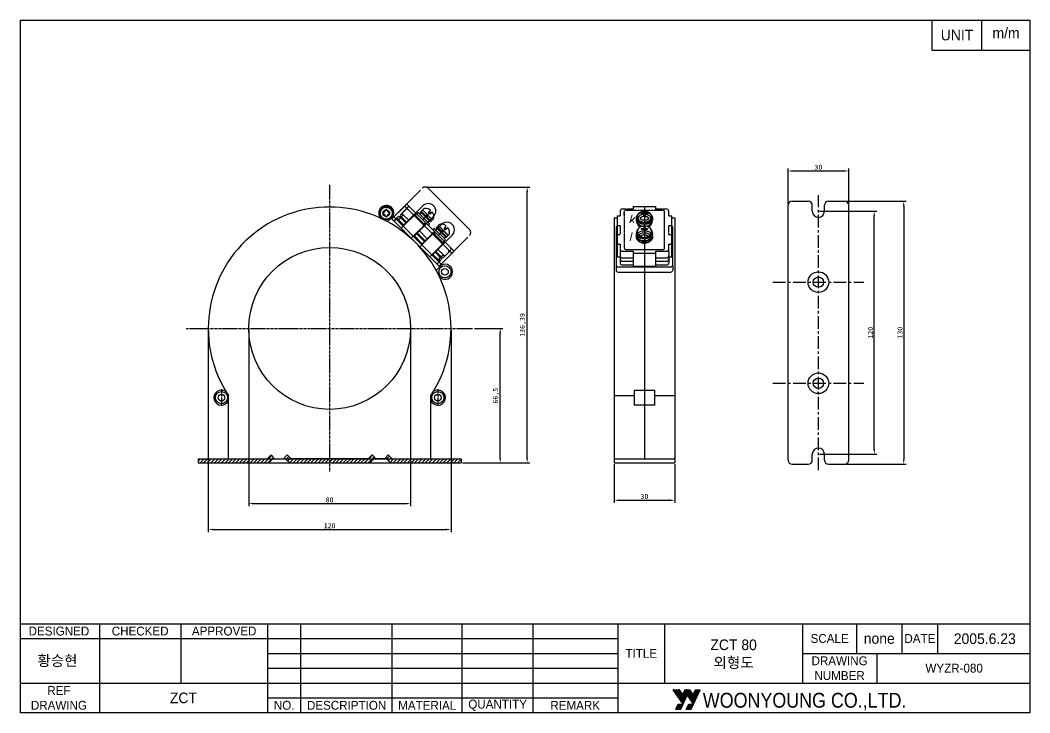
# Model space of a CAD drawing. Header units: millimetres. Extents: x 575 to 1074, y 301 to 644.
import ezdxf

# ---------------------------------------------------------------- set-up
doc = ezdxf.new("R2010")
doc.units = ezdxf.units.MM
for name, pattern in [('CENTER', [2, 1.25, -0.25, 0.25, -0.25]), ('CENTER2', [1.125, 0.75, -0.125, 0.125, -0.125]), ('HIDDEN2', [4.7625, 3.175, -1.5875])]:
    doc.linetypes.add(name, pattern=pattern)
for name, color, linetype in [('case', 7, 'Continuous'), ('CL', 1, 'CENTER'), ('LAYER1', 4, 'Continuous'), ('가는실선', 7, 'Continuous'), ('단자cover', 5, 'Continuous'), ('단자판', 1, 'Continuous')]:
    doc.layers.add(name, color=color, linetype=linetype)
doc.styles.add('H', font='Dotum.ttf')
doc.styles.add('M', font='Gulim.ttf', dxfattribs={"height": 3})
doc.styles.add('ROMANT', font='GNGT.TTF', dxfattribs={"width": 0.9, "height": 3})
doc.dimstyles.new('ISO-25', dxfattribs={"dimtxt": 2.5, "dimasz": 2.5, "dimexe": 1.25, "dimexo": 0.625, "dimtad": 1, "dimtxsty": 'Standard', "dimcen": 2.5, "dimadec": 0, "dimazin": 0, "dimtfac": 1, "dimtmove": 0, "dimatfit": 3, "dimfxl": 0, "dimarcsym": 0})

# ---------------------------------------------------------------- blocks, each defined once
blk = doc.blocks.new('*X10')
at = {"color": 0}
for p, q in [((151.4, 128.86), (153.26, 130.72)), ((151.47, 129.2), (152.99, 130.72)), ((151.51, 128.7), (153.52, 130.72)), ((151.61, 128.54), (153.79, 130.72)), ((151.7, 129.69), (152.72, 130.72)), ((151.72, 128.39), (154.05, 130.72)), ((151.93, 130.18), (152.46, 130.72)), ((152.15, 130.68), (152.19, 130.72)), ((155.61, 129.09), (157.23, 130.72)), ((155.61, 128.82), (157.5, 130.72)), ((155.72, 128.67), (157.76, 130.72)), ((155.82, 128.51), (158.03, 130.72)), ((155.84, 129.59), (156.97, 130.72)), ((155.93, 128.36), (158.29, 130.72)), ((156.07, 130.08), (156.7, 130.72)), ((156.3, 130.57), (156.44, 130.72)), ((151.83, 128.23), (154.02, 130.42)), ((151.94, 128.08), (153.79, 129.92)), ((152.05, 127.92), (153.56, 129.43)), ((152.16, 127.76), (153.33, 128.93)), ((152.27, 127.61), (153.1, 128.44)), ((152.38, 127.45), (152.87, 127.95)), ((152.49, 127.3), (152.64, 127.45)), ((156.04, 128.2), (158.16, 130.31)), ((156.15, 128.04), (157.93, 129.82)), ((156.26, 127.89), (157.7, 129.33)), ((156.37, 127.73), (157.47, 128.83)), ((156.48, 127.58), (157.24, 128.34)), ((156.59, 127.42), (157.01, 127.85)), ((156.7, 127.26), (156.79, 127.35)), ((148.52, 122.8), (150.65, 124.93)), ((148.73, 123.27), (150.38, 124.93)), ((148.79, 122.8), (150.91, 124.93)), ((148.96, 123.76), (150.12, 124.93)), ((149.05, 122.8), (151.18, 124.93)), ((149.18, 124.26), (149.85, 124.93)), ((149.32, 122.8), (151.44, 124.93)), ((149.41, 124.75), (149.59, 124.93)), ((149.58, 122.8), (151.28, 124.49)), ((149.85, 122.8), (151.05, 124)), ((150.11, 122.8), (150.83, 123.51)), ((150.38, 122.8), (150.6, 123.02)), ((152.76, 122.8), (154.89, 124.93)), ((152.87, 123.17), (154.63, 124.93)), ((153.03, 122.8), (155.16, 124.93)), ((153.1, 123.66), (154.36, 124.93)), ((153.29, 122.8), (155.42, 124.93)), ((153.33, 124.16), (154.1, 124.93)), ((153.55, 124.65), (153.83, 124.93)), ((153.56, 122.8), (155.64, 124.88)), ((153.82, 122.8), (155.42, 124.39)), ((154.09, 122.8), (155.19, 123.9)), ((154.36, 122.8), (154.97, 123.41)), ((154.62, 122.8), (154.74, 122.92))]:
    blk.add_line(p, q, dxfattribs=at)
blk = doc.blocks.new('*X11')
at = {"color": 0}
for p, q in [((150.35, 73.46), (150.77, 73.87)), ((150.46, 73.3), (150.88, 73.71)), ((150.52, 73.89), (150.66, 74.03)), ((150.57, 73.14), (150.99, 73.56)), ((154.56, 73.42), (154.98, 73.84)), ((154.65, 73.77), (154.87, 73.99)), ((154.67, 73.27), (155.09, 73.68)), ((154.78, 73.11), (155.2, 73.52)), ((149.51, 71.81), (149.91, 72.21)), ((149.62, 71.66), (150.02, 72.06)), ((149.68, 72.25), (149.8, 72.37)), ((149.73, 71.5), (150.13, 71.9)), ((149.84, 71.35), (150.24, 71.75)), ((149.94, 72.77), (150.31, 73.14)), ((149.94, 71.19), (150.34, 71.59)), ((150, 72.58), (150.42, 72.99)), ((150.05, 71.03), (150.45, 71.43)), ((150.11, 72.42), (150.52, 72.83)), ((150.16, 70.88), (150.56, 71.28)), ((150.22, 72.26), (150.63, 72.68)), ((150.27, 70.72), (150.67, 71.12)), ((150.33, 72.11), (150.74, 72.52)), ((150.38, 70.57), (150.78, 70.97)), ((150.44, 71.95), (150.85, 72.36)), ((150.49, 70.41), (150.89, 70.81)), ((150.55, 71.79), (150.96, 72.21)), ((150.6, 70.26), (151, 70.66)), ((150.66, 71.64), (151.07, 72.05)), ((150.68, 72.99), (151.09, 73.4)), ((150.71, 70.1), (150.78, 70.17)), ((150.77, 71.48), (151.18, 71.89)), ((150.79, 72.83), (151.2, 73.24)), ((150.88, 71.33), (151.29, 71.74)), ((150.9, 72.68), (151.31, 73.09)), ((150.99, 71.17), (151.4, 71.58)), ((151.01, 72.52), (151.42, 72.93)), ((151.09, 71.01), (151.24, 71.16)), ((151.12, 72.36), (151.53, 72.78)), ((151.23, 72.21), (151.64, 72.62)), ((151.34, 72.05), (151.75, 72.46)), ((151.45, 71.9), (151.7, 72.15)), ((153.72, 71.78), (154.12, 72.18)), ((153.81, 72.14), (154.01, 72.34)), ((153.83, 71.63), (154.23, 72.03)), ((153.94, 71.47), (154.34, 71.87)), ((154.05, 71.31), (154.45, 71.71)), ((154.1, 72.7), (154.52, 73.11)), ((154.16, 71.16), (154.56, 71.56)), ((154.21, 72.54), (154.63, 72.96)), ((154.26, 71), (154.66, 71.4)), ((154.32, 72.39), (154.74, 72.8)), ((154.37, 70.85), (154.77, 71.25)), ((154.43, 72.23), (154.84, 72.64)), ((154.48, 70.69), (154.88, 71.09)), ((154.54, 72.07), (154.95, 72.49)), ((154.59, 70.53), (154.99, 70.94)), ((154.65, 71.92), (155.06, 72.33)), ((154.7, 70.38), (155.1, 70.78)), ((154.76, 71.76), (155.17, 72.17)), ((154.81, 70.22), (155.15, 70.57)), ((154.87, 71.61), (155.28, 72.02)), ((154.89, 72.95), (155.3, 73.37)), ((154.98, 71.45), (155.39, 71.86)), ((155, 72.8), (155.41, 73.21)), ((155.09, 71.29), (155.5, 71.71)), ((155.11, 72.64), (155.52, 73.06)), ((155.2, 71.14), (155.61, 71.55)), ((155.22, 72.48), (155.63, 72.9)), ((155.31, 70.98), (155.38, 71.06)), ((155.32, 72.33), (155.74, 72.74)), ((155.43, 72.17), (155.85, 72.59)), ((155.54, 72.01), (155.96, 72.43)), ((155.65, 71.86), (155.84, 72.05))]:
    blk.add_line(p, q, dxfattribs=at)
blk = doc.blocks.new('*X12')
at = {"color": 0}
for p, q in [((151.4, 128.86), (153.26, 130.72)), ((151.47, 129.2), (152.99, 130.72)), ((151.51, 128.7), (153.52, 130.72)), ((151.61, 128.54), (153.79, 130.72)), ((151.7, 129.69), (152.72, 130.72)), ((151.72, 128.39), (154.05, 130.72)), ((151.93, 130.18), (152.46, 130.72)), ((152.15, 130.68), (152.19, 130.72)), ((155.61, 129.09), (157.23, 130.72)), ((155.61, 128.82), (157.5, 130.72)), ((155.72, 128.67), (157.76, 130.72)), ((155.82, 128.51), (158.03, 130.72)), ((155.84, 129.59), (156.97, 130.72)), ((155.93, 128.36), (158.29, 130.72)), ((156.07, 130.08), (156.7, 130.72)), ((156.3, 130.57), (156.44, 130.72)), ((151.83, 128.23), (154.02, 130.42)), ((151.94, 128.08), (153.79, 129.92)), ((152.05, 127.92), (153.56, 129.43)), ((152.16, 127.76), (153.33, 128.93)), ((152.27, 127.61), (153.1, 128.44)), ((152.38, 127.45), (152.87, 127.95)), ((152.49, 127.3), (152.64, 127.45)), ((156.04, 128.2), (158.16, 130.31)), ((156.15, 128.04), (157.93, 129.82)), ((156.26, 127.89), (157.7, 129.33)), ((156.37, 127.73), (157.47, 128.83)), ((156.48, 127.58), (157.24, 128.34)), ((156.59, 127.42), (157.01, 127.85)), ((156.7, 127.26), (156.79, 127.35)), ((148.52, 122.8), (150.65, 124.93)), ((148.73, 123.27), (150.38, 124.93)), ((148.79, 122.8), (150.91, 124.93)), ((148.96, 123.76), (150.12, 124.93)), ((149.05, 122.8), (151.18, 124.93)), ((149.18, 124.26), (149.85, 124.93)), ((149.32, 122.8), (151.44, 124.93)), ((149.41, 124.75), (149.59, 124.93)), ((149.58, 122.8), (151.28, 124.49)), ((149.85, 122.8), (151.05, 124)), ((150.11, 122.8), (150.83, 123.51)), ((150.38, 122.8), (150.6, 123.02)), ((152.76, 122.8), (154.89, 124.93)), ((152.87, 123.17), (154.63, 124.93)), ((153.03, 122.8), (155.16, 124.93)), ((153.1, 123.66), (154.36, 124.93)), ((153.29, 122.8), (155.42, 124.93)), ((153.33, 124.16), (154.1, 124.93)), ((153.55, 124.65), (153.83, 124.93)), ((153.56, 122.8), (155.64, 124.88)), ((153.82, 122.8), (155.42, 124.39)), ((154.09, 122.8), (155.19, 123.9)), ((154.36, 122.8), (154.97, 123.41)), ((154.62, 122.8), (154.74, 122.92))]:
    blk.add_line(p, q, dxfattribs=at)
blk = doc.blocks.new('*D96')
at = {"color": 0, "lineweight": -2}
for p, q in [((954.21, 552.86), (954.21, 570.42)), ((981.71, 569.17), (956.71, 569.17)), ((984.21, 552.86), (984.21, 570.42))]:
    blk.add_line(p, q, dxfattribs=at)
at = {"color": 0}
for points in [[(956.71, 569.58), (956.71, 568.75), (954.21, 569.17)], [(981.71, 569.58), (981.71, 568.75), (984.21, 569.17)]]:
    blk.add_solid(points, dxfattribs=at)
at = {"layer": 'DEFPOINTS', "color": 0}
for p in [(954.21, 569.17), (954.21, 552.24), (984.21, 552.24)]:
    blk.add_point(p, dxfattribs=at)
at = {"color": 0, "insert": (969.21, 571.04), "char_height": 2.5, "attachment_point": 5}
blk.add_mtext('30', dxfattribs=at)
blk = doc.blocks.new('*D97')
at = {"color": 0, "lineweight": -2}
for p, q in [((969.83, 549.24), (998.06, 549.24)), ((996.81, 431.74), (996.81, 546.74)), ((969.83, 429.24), (998.06, 429.24))]:
    blk.add_line(p, q, dxfattribs=at)
at = {"color": 0}
for points in [[(996.4, 546.74), (997.23, 546.74), (996.81, 549.24)], [(996.4, 431.74), (997.23, 431.74), (996.81, 429.24)]]:
    blk.add_solid(points, dxfattribs=at)
at = {"layer": 'DEFPOINTS', "color": 0}
for p in [(969.21, 549.24), (996.81, 549.24), (969.21, 429.24)]:
    blk.add_point(p, dxfattribs=at)
at = {"color": 0, "insert": (994.94, 489.24), "char_height": 2.5, "attachment_point": 5, "rotation": 90}
blk.add_mtext('120', dxfattribs=at)
blk = doc.blocks.new('*D103')
at = {"color": 0, "lineweight": -2}
for p, q in [((982.83, 554.24), (1012.66, 554.24)), ((1011.41, 551.74), (1011.41, 426.74)), ((982.83, 424.24), (1012.66, 424.24))]:
    blk.add_line(p, q, dxfattribs=at)
at = {"color": 0}
for points in [[(1010.99, 551.74), (1011.82, 551.74), (1011.41, 554.24)], [(1010.99, 426.74), (1011.82, 426.74), (1011.41, 424.24)]]:
    blk.add_solid(points, dxfattribs=at)
at = {"layer": 'DEFPOINTS', "color": 0}
for p in [(982.21, 554.24), (982.21, 424.24), (1011.41, 424.24)]:
    blk.add_point(p, dxfattribs=at)
at = {"color": 0, "insert": (1009.53, 489.24), "char_height": 2.5, "attachment_point": 5, "rotation": 90}
blk.add_mtext('130', dxfattribs=at)
blk = doc.blocks.new('*D109')
at = {"color": 0, "lineweight": -2}
for p, q in [((687.6, 490.74), (687.6, 403.52)), ((767.6, 490.74), (767.6, 403.52)), ((690.1, 404.77), (765.1, 404.77))]:
    blk.add_line(p, q, dxfattribs=at)
at = {"color": 0}
for points in [[(690.1, 405.18), (690.1, 404.35), (687.6, 404.77)], [(765.1, 405.18), (765.1, 404.35), (767.6, 404.77)]]:
    blk.add_solid(points, dxfattribs=at)
at = {"layer": 'DEFPOINTS', "color": 0}
for p in [(687.6, 491.36), (767.6, 491.36), (767.6, 404.77)]:
    blk.add_point(p, dxfattribs=at)
at = {"color": 0, "insert": (727.6, 406.64), "char_height": 2.5, "attachment_point": 5}
blk.add_mtext('80', dxfattribs=at)
blk = doc.blocks.new('*D110')
at = {"color": 0, "lineweight": -2}
for p, q in [((667.6, 490.74), (667.6, 390.72)), ((787.6, 490.74), (787.6, 390.72)), ((670.1, 391.97), (785.1, 391.97))]:
    blk.add_line(p, q, dxfattribs=at)
at = {"color": 0}
for points in [[(670.1, 392.39), (670.1, 391.56), (667.6, 391.97)], [(785.1, 392.39), (785.1, 391.56), (787.6, 391.97)]]:
    blk.add_solid(points, dxfattribs=at)
at = {"layer": 'DEFPOINTS', "color": 0}
for p in [(667.6, 491.36), (787.6, 491.36), (787.6, 391.97)]:
    blk.add_point(p, dxfattribs=at)
at = {"color": 0, "insert": (727.6, 393.85), "char_height": 2.5, "attachment_point": 5}
blk.add_mtext('120', dxfattribs=at)
blk = doc.blocks.new('*D111')
at = {"color": 0, "lineweight": -2}
for p, q in [((799.19, 491.36), (813.18, 491.36)), ((811.93, 427.36), (811.93, 488.86)), ((793.23, 424.86), (813.18, 424.86))]:
    blk.add_line(p, q, dxfattribs=at)
at = {"color": 0}
for points in [[(811.51, 488.86), (812.34, 488.86), (811.93, 491.36)], [(811.51, 427.36), (812.34, 427.36), (811.93, 424.86)]]:
    blk.add_solid(points, dxfattribs=at)
at = {"layer": 'DEFPOINTS', "color": 0}
for p in [(798.56, 491.36), (811.93, 491.36), (792.6, 424.86)]:
    blk.add_point(p, dxfattribs=at)
at = {"color": 0, "insert": (809.84, 458.11), "char_height": 2.5, "attachment_point": 5, "rotation": 90}
blk.add_mtext('66,5', dxfattribs=at)
blk = doc.blocks.new('*D112')
at = {"color": 0, "lineweight": -2}
for p, q in [((775.56, 561.26), (826.48, 561.26)), ((825.23, 427.36), (825.23, 558.76)), ((793.23, 424.86), (826.48, 424.86))]:
    blk.add_line(p, q, dxfattribs=at)
at = {"color": 0}
for points in [[(824.82, 558.76), (825.65, 558.76), (825.23, 561.26)], [(824.82, 427.36), (825.65, 427.36), (825.23, 424.86)]]:
    blk.add_solid(points, dxfattribs=at)
at = {"layer": 'DEFPOINTS', "color": 0}
for p in [(774.94, 561.26), (825.23, 561.26), (792.6, 424.86)]:
    blk.add_point(p, dxfattribs=at)
at = {"color": 0, "insert": (823.15, 493.06), "char_height": 2.5, "attachment_point": 5, "rotation": 90}
blk.add_mtext('136,39', dxfattribs=at)
blk = doc.blocks.new('*D113')
at = {"color": 0, "lineweight": -2}
for p, q in [((868.2, 424.24), (868.2, 405.19)), ((898.2, 424.24), (898.2, 405.19)), ((870.7, 406.44), (895.7, 406.44))]:
    blk.add_line(p, q, dxfattribs=at)
at = {"color": 0}
for points in [[(870.7, 406.85), (870.7, 406.02), (868.2, 406.44)], [(895.7, 406.85), (895.7, 406.02), (898.2, 406.44)]]:
    blk.add_solid(points, dxfattribs=at)
at = {"layer": 'DEFPOINTS', "color": 0}
for p in [(868.2, 424.86), (898.2, 424.86), (898.2, 406.44)]:
    blk.add_point(p, dxfattribs=at)
at = {"color": 0, "insert": (883.2, 408.31), "char_height": 2.5, "attachment_point": 5}
blk.add_mtext('30', dxfattribs=at)

msp = doc.modelspace()

# ---------------------------------------------------------------- hatches: boundary and pattern name
h = msp.add_hatch()
h.set_pattern_fill('ANSI31', color=6, scale=10, style=0)
h.set_pattern_definition([(45, (339.6582, 307.8194), (-0.8838835, 0.8838835), [])])
h.paths.add_polyline_path([(662.6, 426.865), (662.6, 424.865), (697.499, 424.865), (700.05, 427.415), (698.635, 428.83), (696.671, 426.865)])
h.paths.add_polyline_path([(750.05, 427.415), (748.635, 428.83), (746.671, 426.865), (708.529, 426.865), (706.565, 428.83), (705.15, 427.415), (707.701, 424.865), (747.499, 424.865)])
h.paths.add_polyline_path([(792.6, 424.865), (792.6, 426.865), (758.529, 426.865), (756.565, 428.83), (755.15, 427.415), (757.701, 424.865)])

# ---------------------------------------------------------------- linework, layer by layer
for p, q in [((1025.454, 628.971), (1025.454, 643.713)), ((956.209, 554.24), (964.209, 554.24)), ((974.209, 554.24), (982.209, 554.24)), ((765.077, 551.469), (787.704, 528.842)), ((877.702, 551.615), (877.702, 550.348)), ((877.702, 551.615), (888.702, 551.615)), ((883.202, 551.615), (883.202, 426.865)), ((888.702, 551.615), (888.702, 550.348)), ((954.209, 426.24), (954.209, 552.24)), ((966.209, 549.24), (966.209, 552.24)), ((972.209, 549.24), (972.209, 552.24)), ((984.209, 426.24), (984.209, 552.24)), ((868.202, 546.093), (868.202, 424.865)), ((868.202, 546.093), (869.702, 546.093)), ((869.702, 547.019), (871.202, 547.019)), ((895.202, 547.019), (896.702, 547.019)), ((896.702, 546.093), (898.202, 546.093)), ((898.202, 546.093), (898.202, 424.865)), ((869.702, 542.277), (871.202, 542.277)), ((870.202, 542.277), (871.202, 542.277)), ((895.202, 542.277), (896.202, 542.277)), ((895.202, 542.277), (896.702, 542.277)), ((869.702, 537.827), (871.202, 537.827)), ((895.202, 537.827), (896.702, 537.827)), ((869.702, 533.084), (871.202, 533.084)), ((871.202, 530.549), (871.202, 526.72)), ((872.202, 529.549), (877.702, 529.549)), ((877.702, 529.549), (877.702, 522.15)), ((888.702, 529.549), (894.202, 529.549)), ((888.702, 529.549), (888.702, 522.15)), ((895.202, 533.084), (896.702, 533.084)), ((895.202, 529.078), (895.202, 528.319)), ((869.702, 526.72), (871.202, 526.72)), ((871.202, 526.72), (871.202, 525.962)), ((871.202, 525.962), (871.202, 524.728)), ((871.202, 524.728), (871.202, 523.712)), ((872.202, 526.22), (877.702, 526.22)), ((872.202, 524.599), (877.702, 524.599)), ((877.702, 528.488), (888.702, 528.488)), ((888.702, 526.22), (894.202, 526.22)), ((888.702, 524.599), (894.202, 524.599)), ((895.202, 528.319), (895.202, 525.962)), ((895.202, 526.72), (896.702, 526.72)), ((895.202, 525.962), (895.202, 524.728)), ((895.202, 524.728), (895.202, 523.712)), ((869.202, 522.033), (869.202, 520.229)), ((870.202, 521.77), (896.202, 521.77)), ((877.702, 522.15), (888.702, 522.15)), ((897.202, 522.033), (897.202, 520.229)), ((878.202, 460.91), (888.202, 460.91)), ((878.202, 460.91), (878.202, 453.41)), ((888.202, 460.91), (888.202, 453.41)), ((677.6, 426.865), (677.6, 458.199)), ((777.6, 426.865), (777.6, 458.199)), ((868.202, 458.199), (878.202, 458.199)), ((888.202, 458.199), (898.202, 458.199)), ((888.202, 453.41), (878.202, 453.41)), ((966.209, 426.24), (966.209, 429.24)), ((972.209, 426.24), (972.209, 429.24)), ((662.6, 426.865), (696.671, 426.865)), ((662.6, 426.865), (662.6, 424.865)), ((662.6, 424.865), (792.6, 424.865)), ((677.6, 426.865), (777.6, 426.865)), ((698.635, 428.83), (696.671, 426.865)), ((700.05, 427.415), (697.499, 424.865)), ((700.05, 427.415), (698.635, 428.83)), ((699.499, 426.865), (705.701, 426.865)), ((705.15, 427.415), (706.565, 428.83)), ((705.15, 427.415), (707.701, 424.865)), ((706.565, 428.83), (708.529, 426.865)), ((746.671, 426.865), (708.529, 426.865)), ((748.635, 428.83), (746.671, 426.865)), ((750.05, 427.415), (747.499, 424.865)), ((750.05, 427.415), (748.635, 428.83)), ((755.701, 426.865), (749.499, 426.865)), ((755.15, 427.415), (756.565, 428.83)), ((755.15, 427.415), (757.701, 424.865)), ((756.565, 428.83), (758.529, 426.865)), ((758.529, 426.865), (792.6, 426.865)), ((792.6, 426.865), (792.6, 424.865)), ((868.202, 424.865), (898.202, 424.865)), ((868.702, 426.865), (897.702, 426.865)), ((956.209, 424.24), (964.209, 424.24)), ((974.209, 424.24), (982.209, 424.24)), ((574.627, 345.426), (1073.716, 345.426)), ((574.627, 345.426), (1069.54, 345.426)), ((613.793, 345.426), (613.793, 301.373)), ((654.055, 345.426), (654.055, 316.057)), ((696.844, 345.426), (696.844, 316.057)), ((696.844, 345.426), (696.844, 338.084)), ((713.413, 301.373), (713.413, 345.426)), ((758.547, 301.373), (758.547, 345.426)), ((793.129, 301.373), (793.129, 345.426)), ((828.136, 301.373), (828.136, 345.426)), ((869.999, 345.426), (869.999, 301.373)), ((869.999, 345.426), (869.999, 330.742)), ((893.279, 316.057), (893.279, 345.426)), ((893.279, 316.057), (893.279, 345.426)), ((961.328, 345.426), (961.328, 316.057)), ((961.328, 345.426), (961.328, 316.057)), ((988.189, 330.742), (988.189, 345.426)), ((988.189, 330.742), (988.189, 345.426)), ((1010.424, 345.426), (1010.424, 330.742)), ((1010.424, 345.426), (1010.424, 330.742)), ((1028.332, 330.742), (1028.332, 345.426)), ((1028.332, 330.742), (1028.332, 345.426)), ((574.627, 338.084), (869.999, 338.084)), ((696.844, 330.742), (869.999, 330.742)), ((961.328, 330.742), (1073.716, 330.742)), ((961.328, 330.742), (1069.54, 330.742)), ((998.039, 330.742), (998.039, 316.057)), ((998.039, 330.742), (998.039, 316.057)), ((696.844, 323.399), (869.999, 323.399)), ((961.328, 323.399), (961.328, 323.399)), ((961.328, 323.399), (961.328, 323.399)), ((574.627, 316.057), (1073.716, 316.057)), ((574.627, 316.057), (1069.54, 316.057)), ((696.844, 316.057), (696.844, 301.373)), ((902.365, 305.704), (897.4, 312.787)), ((898.041, 312.787), (897.4, 312.787)), ((898.041, 312.787), (897.4, 312.787)), ((902.365, 305.704), (897.4, 312.787)), ((901.09, 308.361), (898.041, 312.787)), ((901.09, 308.361), (898.041, 312.787)), ((902.883, 306.757), (898.667, 312.787)), ((899.279, 312.787), (898.667, 312.787)), ((899.279, 312.787), (898.667, 312.787)), ((902.883, 306.757), (898.667, 312.787)), ((901.668, 309.37), (899.279, 312.787)), ((901.668, 309.37), (899.279, 312.787)), ((899.825, 312.825), (900.436, 312.825)), ((903.355, 307.776), (899.825, 312.825)), ((899.825, 312.825), (900.436, 312.825)), ((903.355, 307.776), (899.825, 312.825)), ((902.14, 310.389), (900.436, 312.825)), ((902.14, 310.389), (900.436, 312.825)), ((902.14, 310.389), (901.188, 308.572)), ((902.14, 310.389), (901.188, 308.572)), ((901.668, 309.37), (901.766, 309.581)), ((901.668, 309.37), (901.766, 309.581)), ((903.225, 307.494), (901.766, 309.581)), ((903.225, 307.494), (901.766, 309.581)), ((902.14, 310.389), (902.239, 310.598)), ((902.14, 310.389), (902.239, 310.598)), ((902.236, 310.603), (902.235, 310.605)), ((902.236, 310.603), (902.235, 310.605)), ((903.25, 312.787), (902.238, 310.595)), ((903.25, 312.787), (902.238, 310.595)), ((903.696, 308.513), (902.239, 310.598)), ((903.696, 308.513), (902.239, 310.598)), ((903.25, 312.787), (905.675, 312.787)), ((903.25, 312.787), (905.675, 312.787)), ((903.696, 308.513), (904.422, 310.081)), ((903.696, 308.513), (904.422, 310.081)), ((904.404, 312.787), (903.792, 312.787)), ((904.404, 312.787), (903.792, 312.787)), ((904.422, 310.081), (904.666, 310.609)), ((904.422, 310.081), (904.666, 310.609)), ((907.49, 305.704), (904.422, 310.081)), ((907.49, 305.704), (904.422, 310.081)), ((904.666, 310.609), (904.925, 311.167)), ((904.666, 310.609), (904.925, 311.167)), ((906.215, 308.361), (904.666, 310.609)), ((906.215, 308.361), (904.666, 310.609)), ((904.925, 311.167), (905.168, 311.694)), ((904.925, 311.167), (905.168, 311.694)), ((908.009, 306.757), (904.925, 311.167)), ((908.009, 306.757), (904.925, 311.167)), ((905.168, 311.694), (905.399, 312.192)), ((905.168, 311.694), (905.399, 312.192)), ((906.793, 309.37), (905.168, 311.694)), ((906.793, 309.37), (905.168, 311.694)), ((905.399, 312.192), (905.64, 312.712)), ((905.399, 312.192), (905.64, 312.712)), ((908.475, 307.765), (905.399, 312.192)), ((908.475, 307.765), (905.399, 312.192)), ((905.64, 312.712), (905.675, 312.787)), ((905.64, 312.712), (905.675, 312.787)), ((907.265, 310.389), (905.64, 312.712)), ((907.265, 310.389), (905.64, 312.712)), ((907.265, 310.389), (906.313, 308.572)), ((907.265, 310.389), (906.313, 308.572)), ((906.793, 309.37), (906.891, 309.581)), ((906.793, 309.37), (906.891, 309.581)), ((908.35, 307.494), (906.891, 309.581)), ((908.35, 307.494), (906.891, 309.581)), ((907.265, 310.389), (907.362, 310.599)), ((907.265, 310.389), (907.362, 310.599)), ((908.375, 312.787), (907.362, 310.599)), ((908.375, 312.787), (907.362, 310.599)), ((908.821, 308.513), (907.363, 310.6)), ((908.821, 308.513), (907.363, 310.6)), ((907.521, 305.704), (910.799, 312.786)), ((907.521, 305.704), (910.799, 312.786)), ((908.375, 312.787), (910.809, 312.787)), ((908.375, 312.787), (910.809, 312.787)), ((696.844, 308.715), (869.999, 308.715)), ((898.767, 303.101), (899.962, 305.704)), ((898.767, 303.101), (899.971, 305.704)), ((898.767, 303.101), (899.962, 305.704)), ((898.767, 303.101), (899.971, 305.704)), ((899.962, 305.704), (902.396, 305.704)), ((899.962, 305.704), (902.396, 305.704)), ((901.188, 308.572), (900.866, 307.843)), ((901.188, 308.572), (900.866, 307.843)), ((901.09, 308.361), (901.188, 308.572)), ((901.09, 308.361), (901.188, 308.572)), ((902.715, 306.394), (901.188, 308.572)), ((902.715, 306.394), (901.188, 308.572)), ((901.2, 303.101), (902.396, 305.704)), ((901.2, 303.101), (902.396, 305.704)), ((902.396, 305.704), (902.715, 306.394)), ((902.396, 305.704), (902.715, 306.394)), ((902.715, 306.394), (902.883, 306.757)), ((902.715, 306.394), (902.883, 306.757)), ((902.883, 306.757), (903.225, 307.494)), ((902.883, 306.757), (903.225, 307.494)), ((903.225, 307.494), (903.355, 307.776)), ((903.225, 307.494), (903.355, 307.776)), ((903.355, 307.776), (903.696, 308.513)), ((903.355, 307.776), (903.696, 308.513)), ((903.892, 303.101), (905.087, 305.704)), ((903.892, 303.101), (905.097, 305.704)), ((903.892, 303.101), (905.087, 305.704)), ((903.892, 303.101), (905.097, 305.704)), ((905.087, 305.704), (907.521, 305.704)), ((905.087, 305.704), (907.521, 305.704)), ((906.313, 308.572), (905.98, 307.859)), ((906.313, 308.572), (905.98, 307.859)), ((906.215, 308.361), (906.313, 308.572)), ((906.215, 308.361), (906.313, 308.572)), ((907.84, 306.394), (906.313, 308.572)), ((907.84, 306.394), (906.313, 308.572)), ((906.326, 303.101), (907.521, 305.704)), ((906.326, 303.101), (907.521, 305.704)), ((898.767, 303.101), (901.2, 303.101)), ((898.767, 303.101), (901.2, 303.101)), ((903.892, 303.101), (906.326, 303.101)), ((903.892, 303.101), (906.326, 303.101))]:
    msp.add_line(p, q)
at = {"color": 1, "linetype": 'CENTER'}
for p, q in [((727.6, 562.326), (727.6, 420.404)), ((656.639, 491.365), (798.561, 491.365)), ((674.1, 461.272), (674.1, 453.047)), ((781.1, 461.272), (781.1, 453.047))]:
    msp.add_line(p, q, dxfattribs=at)
at = {"color": 1, "linetype": 'CENTER', "ltscale": 5}
for p, q in [((969.209, 421.24), (969.209, 557.24)), ((946.709, 514.24), (991.709, 514.24)), ((946.709, 464.24), (991.709, 464.24))]:
    msp.add_line(p, q, dxfattribs=at)
at = {"linetype": 'Continuous'}
for p, q in [((764.37, 551.469), (758.359, 545.459)), ((765.077, 550.055), (762.602, 547.58)), ((757.652, 545.459), (756.267, 544.074)), ((761.188, 545.459), (764.37, 542.277)), ((762.602, 546.873), (765.784, 543.691)), ((773.916, 542.63), (769.673, 546.873)), ((869.702, 547.019), (869.702, 526.72)), ((896.702, 526.72), (896.702, 547.019)), ((776.39, 540.155), (786.29, 530.256)), ((869.202, 541.277), (869.202, 522.033)), ((897.202, 522.033), (897.202, 541.277)), ((769.319, 537.327), (773.562, 533.084)), ((770.734, 538.741), (774.976, 534.498)), ((778.865, 537.68), (783.108, 533.438)), ((779.926, 529.549), (783.108, 526.367)), ((874.202, 530.31), (892.202, 530.31)), ((778.512, 528.134), (781.694, 524.952)), ((787.704, 528.134), (781.694, 522.124)), ((786.29, 528.842), (783.815, 526.367)), ((781.694, 521.417), (780.309, 520.032)), ((870.202, 519.229), (896.202, 519.229)), ((872.202, 522.712), (877.702, 522.712)), ((888.702, 522.712), (894.202, 522.712))]:
    msp.add_line(p, q, dxfattribs=at)
at = {"color": 7, "linetype": 'Continuous'}
for p, q in [((765.416, 552.515), (759.406, 546.505)), ((766.123, 551.101), (763.648, 548.626)), ((758.698, 546.505), (756.51, 544.317)), ((765.416, 543.323), (762.234, 546.505)), ((766.83, 544.737), (763.648, 547.919)), ((770.366, 538.373), (774.608, 534.13)), ((779.558, 529.181), (782.74, 525.999)), ((780.972, 530.595), (784.154, 527.413)), ((788.75, 529.181), (782.74, 523.17)), ((787.336, 529.888), (784.861, 527.413)), ((782.74, 522.463), (780.552, 520.275))]:
    msp.add_line(p, q, dxfattribs=at)
at = {"color": 7}
for p, q in [((773.717, 551.989), (764.173, 542.445)), ((766.123, 552.515), (774.962, 543.676)), ((772.522, 548.944), (772.876, 549.298)), ((772.876, 549.298), (777.755, 544.419)), ((773.229, 549.651), (773.229, 549.651)), ((773.548, 550.04), (778.497, 545.091)), ((776.376, 548.626), (777.486, 549.736)), ((778.193, 549.029), (777.083, 547.919)), ((779.021, 546.686), (769.476, 537.141)), ((770.578, 548.061), (770.719, 547.919)), ((771.214, 548.414), (770.719, 547.919)), ((771.638, 548.414), (772.133, 547.919)), ((772.841, 548.626), (772.133, 547.919)), ((772.133, 547.919), (776.376, 543.676)), ((777.401, 544.065), (772.522, 548.944)), ((775.551, 548.037), (775.551, 546.623)), ((775.787, 547.801), (775.787, 546.387)), ((777.083, 547.919), (776.376, 548.626)), ((777.083, 544.384), (776.376, 543.676)), ((777.401, 544.065), (777.755, 544.419)), ((778.108, 544.772), (778.108, 544.772)), ((879.202, 545.632), (879.202, 544.855)), ((879.702, 546.699), (879.702, 545.769)), ((881.702, 548.189), (882.902, 548.189)), ((881.702, 548.189), (881.702, 547.789)), ((881.702, 547.789), (882.902, 547.789)), ((882.902, 548.989), (883.502, 548.989)), ((882.902, 548.989), (882.902, 548.189)), ((882.902, 547.789), (882.902, 546.989)), ((882.902, 546.989), (883.502, 546.989)), ((883.502, 548.989), (883.502, 548.189)), ((883.502, 548.189), (884.702, 548.189)), ((883.502, 547.789), (884.702, 547.789)), ((883.502, 547.789), (883.502, 546.989)), ((884.702, 548.189), (884.702, 547.789)), ((886.702, 546.699), (886.702, 545.725)), ((887.202, 545.632), (887.202, 544.855)), ((771.78, 539.787), (776.023, 535.545)), ((782.907, 542.794), (773.377, 533.241)), ((774.962, 543.676), (777.437, 541.202)), ((776.376, 543.676), (776.871, 543.181)), ((776.871, 542.757), (776.376, 542.262)), ((777.437, 541.202), (788.75, 529.888)), ((778.992, 540.636), (778.497, 540.141)), ((779.912, 540.141), (779.417, 540.636)), ((780.619, 540.848), (779.912, 540.141)), ((779.912, 540.141), (784.154, 535.898)), ((780.301, 541.166), (780.654, 541.52)), ((780.301, 541.166), (785.18, 536.287)), ((785.533, 536.641), (780.654, 541.52)), ((781.008, 541.873), (781.008, 541.873)), ((781.008, 541.166), (785.18, 536.994)), ((786.276, 537.312), (781.326, 542.262)), ((785.887, 537.701), (781.715, 541.873)), ((784.036, 539.552), (782.622, 539.552)), ((784.272, 539.316), (782.858, 539.316)), ((785.265, 541.958), (784.154, 540.848)), ((784.154, 540.848), (784.861, 540.141)), ((784.861, 540.141), (785.972, 541.251)), ((879.67, 539.195), (879.67, 538.266)), ((881.67, 540.832), (881.67, 540.432)), ((881.67, 540.832), (882.87, 540.832)), ((881.67, 540.432), (882.87, 540.432)), ((882.87, 541.632), (883.47, 541.632)), ((882.87, 541.632), (882.87, 540.832)), ((882.87, 540.432), (882.87, 539.632)), ((882.87, 539.632), (883.47, 539.632)), ((883.47, 541.632), (883.47, 540.832)), ((883.47, 540.832), (884.67, 540.832)), ((883.47, 540.432), (884.67, 540.432)), ((883.47, 540.432), (883.47, 539.632)), ((884.67, 540.832), (884.67, 540.432)), ((886.67, 539.342), (886.67, 538.367)), ((779.205, 538.727), (773.194, 532.716)), ((788.216, 537.497), (778.679, 527.937)), ((784.861, 536.605), (784.154, 535.898)), ((784.649, 535.403), (784.154, 535.898)), ((784.649, 534.979), (784.154, 534.484)), ((784.296, 534.343), (784.154, 534.484)), ((785.18, 536.287), (785.533, 536.641)), ((785.887, 536.994), (785.887, 536.994)), ((879.17, 538.128), (879.17, 537.351)), ((887.17, 538.274), (887.17, 537.498))]:
    msp.add_line(p, q, dxfattribs=at)
at = {"linetype": 'CENTER2'}
for p, q in [((871.202, 549.348), (871.202, 547.019)), ((877.702, 550.348), (872.202, 550.348)), ((874.202, 549.894), (892.202, 549.894)), ((894.202, 550.348), (888.702, 550.348)), ((895.202, 547.019), (895.202, 549.348)), ((873.202, 547.416), (873.202, 548.894)), ((873.202, 548.894), (873.202, 531.31)), ((893.202, 547.416), (893.202, 548.894)), ((893.202, 531.31), (893.202, 547.416)), ((871.202, 542.277), (871.202, 537.827)), ((895.202, 537.827), (895.202, 542.277)), ((871.202, 533.084), (871.202, 530.549)), ((895.202, 529.078), (895.202, 533.084))]:
    msp.add_line(p, q, dxfattribs=at)
at = {"color": 7}
for radius in [3.5, 3]:
    msp.add_circle((755.601, 548.358), radius, dxfattribs=at)
for centre, radius in [((755.601, 548.358), 3), ((755.601, 548.358), 1.65), ((727.6, 491.365), 40), ((784.593, 519.366), 3), ((784.593, 519.366), 1.65), ((969.209, 514.24), 5.1), ((969.209, 514.24), 2.55), ((969.209, 464.24), 5.1), ((969.209, 464.24), 2.55), ((674.1, 457.16), 3), ((781.1, 457.16), 3), ((674.1, 457.16), 1.65), ((781.1, 457.16), 1.65)]:
    msp.add_circle(centre, radius)
for centre, radius, start, end in [((956.209, 552.24), 2, 90, 180), ((964.209, 552.24), 2, 0, 90), ((974.209, 552.24), 2, 90, 180), ((982.209, 552.24), 2, 0, 90), ((727.6, 491.365), 60, 326.44269, 213.55731), ((755.601, 548.358), 3.75, 312.41501, 223.41097), ((969.209, 549.24), 3, 180, 0), ((769.319, 546.519), 0.5, 45, 135), ((773.562, 542.277), 0.5, 315, 45), ((870.202, 541.277), 1, 120, 180), ((896.202, 541.277), 1, 0, 60), ((778.512, 537.327), 0.5, 45, 135), ((782.754, 533.084), 0.5, 315, 45), ((872.202, 530.549), 1, 180, 270), ((894.202, 530.549), 1, 270, 0), ((872.202, 527.22), 1, 180, 270), ((872.202, 525.599), 1, 180, 270), ((894.202, 527.22), 1, 270, 0), ((894.202, 525.599), 1, 270, 0), ((784.593, 519.366), 3.75, 226.58903, 137.58499), ((870.202, 522.77), 1, 180, 270), ((870.202, 520.229), 1, 180, 270), ((872.202, 523.712), 1, 180, 270), ((894.202, 523.712), 1, 270, 0), ((896.202, 522.77), 1, 270, 0), ((896.202, 520.229), 1, 270, 0), ((674.1, 457.16), 3.75, 53.01632, 338.96053), ((781.1, 457.16), 3.75, 201.03947, 126.98368), ((969.209, 429.24), 3, 0, 180), ((868.702, 427.365), 0.5, 180, 270), ((897.702, 427.365), 0.5, 270, 0), ((956.209, 426.24), 2, 180, 270), ((964.209, 426.24), 2, 270, 0), ((974.209, 426.24), 2, 180, 270), ((982.209, 426.24), 2, 270, 0)]:
    msp.add_arc(centre, radius, start, end)
for centre, radius, start, end in [((755.601, 548.358), 3.75, 332.68913, 231.60412), ((753.898, 550.061), 1.304, 270, 0), ((755.601, 548.358), 1.75, 76.78702, 103.21298), ((757.305, 550.061), 1.304, 180, 270), ((773.583, 549.298), 0.5, 135, 225), ((773.583, 549.298), 0.5, 45, 135), ((775.174, 548.414), 2.3, 98.1301, 135), ((776.369, 549.337), 3.75, 315, 135), ((774.82, 546.491), 4.2, 50.59833, 89.6131), ((774.948, 546.363), 4.2, 0.3869, 39.40167), ((755.601, 548.358), 1.75, 166.78702, 193.21298), ((753.898, 546.654), 1.304, 0, 90), ((755.601, 548.358), 1.75, 256.78702, 283.21298), ((757.305, 546.654), 1.304, 90, 180), ((755.601, 548.358), 1.75, 346.78702, 13.21298), ((759.052, 546.151), 0.5, 45, 135), ((770.366, 547.566), 0.5, 45, 135), ((771.426, 548.202), 0.3, 45, 135), ((777.755, 545.126), 0.5, 225, 315), ((777.755, 545.126), 0.5, 315, 45), ((776.871, 546.717), 2.3, 315, 351.8699), ((882.198, 545.784), 3, 132.40496, 182.89781), ((883.202, 545.632), 4, 180, 253.46187), ((883.202, 544.855), 4, 180, 238.63292), ((883.202, 545.632), 4, 286.09273, 0), ((883.202, 544.855), 4, 300.85545, 0), ((884.206, 545.784), 3, 357.10219, 47.59504), ((774.608, 543.323), 0.5, 315, 45), ((776.659, 542.969), 0.3, 315, 45), ((779.205, 540.424), 0.3, 45, 135), ((781.361, 541.52), 0.5, 135, 225), ((781.361, 541.52), 0.5, 45, 135), ((782.952, 540.636), 2.3, 98.1301, 135), ((782.599, 538.713), 4.2, 50.59833, 89.6131), ((785.572, 540.156), 3.75, 314.83373, 135.30108), ((782.726, 538.585), 4.2, 0.3869, 39.40167), ((882.166, 538.426), 3, 132.40496, 182.89781), ((884.174, 538.426), 3, 357.10219, 47.59504), ((769.83, 536.788), 0.5, 135, 225), ((779.558, 538.373), 0.5, 45, 135), ((783.801, 534.13), 0.5, 315, 45), ((784.437, 535.191), 0.3, 315, 45), ((785.533, 537.348), 0.5, 225, 315), ((785.533, 537.348), 0.5, 315, 45), ((784.649, 538.939), 2.3, 315, 351.8699), ((883.17, 538.274), 4, 180, 0), ((883.17, 537.498), 4, 180, 0), ((779.033, 527.584), 0.5, 135.06741, 225), ((782.386, 522.817), 0.5, 315, 45)]:
    msp.add_arc(centre, radius, start, end, dxfattribs=at)
at = {"linetype": 'Continuous'}
for centre, radius, start, end in [((764.723, 551.115), 0.5, 45, 135), ((765.784, 549.348), 1, 45, 135), ((758.006, 545.105), 0.5, 45, 135), ((785.583, 529.549), 1, 315, 45), ((874.202, 531.31), 1, 180, 270), ((892.202, 531.31), 1, 270, 0), ((787.351, 528.488), 0.5, 315, 45), ((781.34, 521.77), 0.5, 315, 45)]:
    msp.add_arc(centre, radius, start, end, dxfattribs=at)
at = {"color": 7, "linetype": 'Continuous'}
for centre, radius, start, end in [((765.769, 552.162), 0.5, 45, 135), ((766.83, 550.394), 1, 45, 135), ((786.629, 530.595), 1, 315, 45), ((788.397, 529.534), 0.5, 315, 45)]:
    msp.add_arc(centre, radius, start, end, dxfattribs=at)
at = {"linetype": 'CENTER2'}
for centre, start, end in [((872.202, 549.348), 90, 180), ((874.202, 548.894), 90, 180), ((892.202, 548.894), 0, 90), ((894.202, 549.348), 0, 90)]:
    msp.add_arc(centre, 1, start, end, dxfattribs=at)
at = {"color": 7}
for centre, ratio, start_param, end_param in [((883.202, 546.699), 0.7395024, 3.0582092, 6.3665688), ((883.202, 546.484), 0.8000408, 6.2061244, 9.5018388), ((883.202, 545.812), 0.8000408, 6.2061244, 9.5018388), ((883.17, 539.342), 0.7395024, 3.0582092, 6.3665688), ((883.17, 539.126), 0.8000408, 6.2061244, 9.5018388), ((883.17, 538.455), 0.8000408, 6.2061244, 9.5018388)]:
    msp.add_ellipse(centre, major_axis=(-3.5, 0), ratio=ratio, start_param=start_param, end_param=end_param, dxfattribs=at)
at = {"layer": 'case'}
for p, q in [((758.359, 545.459), (781.694, 522.124)), ((759.42, 544.398), (760.481, 545.459)), ((762.955, 540.862), (768.966, 546.873)), ((773.916, 541.923), (770.734, 538.741)), ((770.734, 538.741), (767.817, 535.824)), ((778.158, 537.68), (772.148, 531.67)), ((783.108, 532.731), (777.098, 526.72)), ((780.633, 523.185), (781.694, 524.245))]:
    msp.add_line(p, q, dxfattribs=at)
at = {"layer": 'case', "color": 7}
for p, q in [((759.406, 546.505), (782.74, 523.17)), ((782.74, 523.17), (759.406, 546.505)), ((760.466, 545.444), (761.527, 546.505)), ((764.002, 541.909), (770.012, 547.919)), ((771.78, 539.787), (768.951, 536.959)), ((774.962, 542.969), (771.78, 539.787)), ((784.154, 533.777), (778.144, 527.767)), ((781.679, 524.231), (782.74, 525.292))]:
    msp.add_line(p, q, dxfattribs=at)
at = {"layer": 'case'}
for centre, radius, start, end in [((760.834, 545.105), 0.5, 45, 135), ((761.541, 546.519), 1.118, 251.56505, 18.43495), ((762.955, 547.226), 0.5, 135, 225), ((782.754, 525.306), 1.118, 71.56505, 198.43495), ((781.34, 524.599), 0.5, 315, 45), ((783.461, 526.72), 0.5, 225, 315)]:
    msp.add_arc(centre, radius, start, end, dxfattribs=at)
at = {"layer": 'case', "color": 7}
for centre, radius, start, end in [((761.88, 546.151), 0.5, 45, 135), ((762.587, 547.566), 1.118, 251.56505, 18.43495), ((764.002, 548.273), 0.5, 135, 225), ((783.801, 526.352), 1.118, 71.56505, 198.43495), ((782.386, 525.645), 0.5, 315, 45), ((784.508, 527.767), 0.5, 225, 315)]:
    msp.add_arc(centre, radius, start, end, dxfattribs=at)
at = {"layer": 'CL', "color": 7}
for p, q in [((773.901, 545.444), (777.437, 548.98)), ((781.679, 537.666), (785.215, 541.202))]:
    msp.add_line(p, q, dxfattribs=at)
at = {"layer": 'LAYER1'}
for p, q in [((574.627, 643.713), (1073.716, 643.713)), ((574.627, 643.713), (574.627, 301.373)), ((574.627, 643.713), (574.627, 301.373)), ((1073.716, 643.713), (1073.716, 301.373)), ((1073.716, 301.373), (574.627, 301.373)), ((1069.54, 301.373), (574.627, 301.373))]:
    msp.add_line(p, q, dxfattribs=at)
at = {"layer": '가는실선', "linetype": 'Continuous'}
for p, q in [((1050.024, 628.971), (1050.024, 643.713)), ((1025.454, 628.971), (1073.716, 628.971))]:
    msp.add_line(p, q, dxfattribs=at)
at = {"layer": '단자cover', "color": 7, "linetype": 'HIDDEN2'}
for p, q in [((770.341, 557.489), (773.523, 560.671)), ((793.676, 534.155), (796.858, 537.337))]:
    msp.add_line(p, q, dxfattribs=at)
at = {"layer": '단자cover', "color": 7}
for p, q in [((776.352, 560.671), (796.858, 540.165)), ((770.341, 557.489), (759.381, 546.529)), ((759.381, 546.529), (763.466, 542.445)), ((769.476, 536.434), (772.669, 533.241)), ((793.676, 534.155), (782.716, 523.195)), ((778.68, 527.231), (781.301, 524.609))]:
    msp.add_line(p, q, dxfattribs=at)
at = {"layer": '단자cover', "color": 7, "linetype": 'Continuous'}
msp.add_line((781.301, 524.609), (782.716, 523.195), dxfattribs=at)
at = {"layer": '단자cover', "color": 7}
for centre, start, end in [((774.937, 559.257), 45, 135), ((795.444, 538.751), 315, 45)]:
    msp.add_arc(centre, 2, start, end, dxfattribs=at)
at = {"layer": '단자판', "linetype": 'Continuous'}
for p, q in [((772.148, 545.105), (769.673, 547.58)), ((770.026, 547.226), (770.734, 547.933)), ((772.855, 545.812), (770.734, 547.933)), ((772.148, 545.105), (774.623, 542.63)), ((772.855, 545.812), (774.976, 543.691)), ((774.269, 542.984), (774.976, 543.691)), ((781.34, 535.913), (778.865, 538.387)), ((779.219, 538.034), (779.926, 538.741)), ((782.047, 536.62), (779.926, 538.741)), ((781.34, 535.913), (783.815, 533.438)), ((782.047, 536.62), (784.169, 534.498)), ((783.461, 533.791), (784.169, 534.498))]:
    msp.add_line(p, q, dxfattribs=at)
for centre, start, end in [((769.319, 547.226), 45, 135), ((774.269, 542.277), 315, 45), ((778.512, 538.034), 45, 135), ((783.461, 533.084), 315, 45)]:
    msp.add_arc(centre, 0.5, start, end, dxfattribs=at)
for centre in [(883.202, 545.812), (883.202, 536.62)]:
    msp.add_ellipse(centre, major_axis=(2, 0), ratio=0.5098713, dxfattribs=at)
for points, knots in [([(887.202, 545.812), (887.202, 546.047), (887.169, 546.273), (887.072, 546.625), (887.023, 546.758), (886.909, 547.005), (886.845, 547.119), (886.637, 547.438), (886.481, 547.616), (886.146, 547.926), (885.972, 548.055), (885.611, 548.277), (885.427, 548.369), (885.035, 548.532), (884.827, 548.601), (884.402, 548.711), (884.187, 548.753), (883.54, 548.839), (883.104, 548.848), (882.317, 548.776), (881.965, 548.712), (881.356, 548.53), (881.09, 548.427), (880.642, 548.19), (880.461, 548.076), (880.098, 547.79), (879.919, 547.617), (879.6, 547.203), (879.453, 546.953), (879.308, 546.547), (879.272, 546.42), (879.222, 546.152), (879.207, 546.018), (879.199, 545.714), (879.211, 545.544), (879.315, 544.947), (879.493, 544.581), (879.851, 544.085), (880.017, 543.913), (880.397, 543.588), (880.622, 543.444), (881.199, 543.142), (881.569, 543.015), (882.312, 542.847), (882.689, 542.802), (883.448, 542.785), (883.827, 542.812), (884.467, 542.925), (884.731, 542.992), (885.241, 543.169), (885.5, 543.283), (885.958, 543.558), (886.156, 543.702), (886.544, 544.073), (886.73, 544.298), (886.986, 544.766), (887.07, 544.974), (887.175, 545.396), (887.202, 545.601), (887.202, 545.812)], [0, 0, 0, 0, 0.1402995, 0.1402995, 0.2305648, 0.2305648, 0.3208301, 0.3208301, 0.5013608, 0.5013608, 0.6921186, 0.6921186, 0.8828763, 0.8828763, 1.099055, 1.099055, 1.3152336, 1.3152336, 1.747591, 1.747591, 2.0989071, 2.0989071, 2.3738618, 2.3738618, 2.5696966, 2.5696966, 2.7655313, 2.7655313, 2.961366, 2.961366, 3.0441787, 3.0441787, 3.1269913, 3.1269913, 3.2314439, 3.2314439, 3.4940957, 3.4940957, 3.6791233, 3.6791233, 3.9145002, 3.9145002, 4.2913606, 4.2913606, 4.668221, 4.668221, 5.0450815, 5.0450815, 5.3112511, 5.3112511, 5.5774208, 5.5774208, 5.7938195, 5.7938195, 6.0102183, 6.0102183, 6.1573281, 6.1573281, 6.2831853, 6.2831853, 6.2831853, 6.2831853]), ([(886.202, 545.812), (886.202, 546), (886.166, 546.187), (886.04, 546.523), (885.951, 546.673), (885.749, 546.933), (885.635, 547.044), (885.257, 547.346), (884.969, 547.49), (884.357, 547.704), (884.031, 547.773), (883.072, 547.871), (882.423, 547.815), (881.58, 547.547), (881.331, 547.438), (880.871, 547.144), (880.656, 546.959), (880.376, 546.548), (880.287, 546.358), (880.193, 545.941), (880.19, 545.715), (880.277, 545.295), (880.363, 545.102), (880.578, 544.775), (880.706, 544.638), (880.981, 544.406), (881.129, 544.309), (881.627, 544.043), (882.007, 543.926), (882.801, 543.791), (883.215, 543.775), (883.966, 543.84), (884.305, 543.906), (884.942, 544.121), (885.242, 544.267), (885.671, 544.609), (885.822, 544.764), (886.068, 545.147), (886.161, 545.379), (886.198, 545.689), (886.202, 545.751), (886.202, 545.812)], [0, 0, 0, 0, 0.1889539, 0.1889539, 0.3779078, 0.3779078, 0.5668617, 0.5668617, 0.9697944, 0.9697944, 1.3727272, 1.3727272, 2.1280609, 2.1280609, 2.4677987, 2.4677987, 2.8075366, 2.8075366, 3.0267059, 3.0267059, 3.2458751, 3.2458751, 3.4650444, 3.4650444, 3.6842136, 3.6842136, 3.9033829, 3.9033829, 4.3912801, 4.3912801, 4.8791773, 4.8791773, 5.296233, 5.296233, 5.7132887, 5.7132887, 5.967283, 5.967283, 6.2212773, 6.2212773, 6.2831853, 6.2831853, 6.2831853, 6.2831853]), ([(885.202, 545.812), (885.202, 545.866), (885.191, 545.933), (885.153, 546.044), (885.123, 546.103), (885.044, 546.213), (884.996, 546.267), (884.882, 546.369), (884.813, 546.419), (884.668, 546.509), (884.589, 546.55), (884.387, 546.637), (884.259, 546.681), (883.993, 546.752), (883.853, 546.779), (883.416, 546.837), (883.108, 546.843), (882.58, 546.79), (882.353, 546.744), (881.985, 546.627), (881.841, 546.566), (881.627, 546.444), (881.545, 546.387), (881.413, 546.274), (881.361, 546.216), (881.296, 546.123), (881.282, 546.099), (881.255, 546.047), (881.244, 546.02), (881.216, 545.942), (881.206, 545.894), (881.202, 545.802), (881.204, 545.765), (881.221, 545.646), (881.257, 545.557), (881.361, 545.407), (881.416, 545.348), (881.553, 545.231), (881.63, 545.178), (881.857, 545.05), (882.017, 544.983), (882.366, 544.88), (882.56, 544.841), (882.957, 544.795), (883.162, 544.787), (883.679, 544.809), (883.986, 544.86), (884.371, 544.982), (884.482, 545.025), (884.678, 545.12), (884.765, 545.171), (884.971, 545.323), (885.065, 545.424), (885.156, 545.587), (885.181, 545.653), (885.199, 545.745), (885.202, 545.781), (885.202, 545.812)], [0, 0, 0, 0, 0.1730392, 0.1730392, 0.3460784, 0.3460784, 0.5191176, 0.5191176, 0.6921568, 0.6921568, 0.865196, 0.865196, 1.0903885, 1.0903885, 1.3155809, 1.3155809, 1.7659658, 1.7659658, 2.1267729, 2.1267729, 2.4099293, 2.4099293, 2.6074238, 2.6074238, 2.8049184, 2.8049184, 2.8830589, 2.8830589, 2.9611993, 2.9611993, 3.1174802, 3.1174802, 3.2178367, 3.2178367, 3.4816705, 3.4816705, 3.6796317, 3.6796317, 3.8775929, 3.8775929, 4.1831026, 4.1831026, 4.4886122, 4.4886122, 4.7941219, 4.7941219, 5.2666864, 5.2666864, 5.4717918, 5.4717918, 5.6768972, 5.6768972, 6.0039029, 6.0039029, 6.1832245, 6.1832245, 6.2831853, 6.2831853, 6.2831853, 6.2831853]), ([(887.202, 536.62), (887.202, 536.855), (887.169, 537.08), (887.072, 537.433), (887.023, 537.566), (886.909, 537.812), (886.845, 537.927), (886.637, 538.246), (886.481, 538.423), (886.146, 538.734), (885.972, 538.862), (885.611, 539.085), (885.427, 539.177), (885.035, 539.34), (884.827, 539.408), (884.402, 539.519), (884.187, 539.56), (883.54, 539.646), (883.104, 539.656), (882.317, 539.584), (881.965, 539.519), (881.356, 539.338), (881.09, 539.235), (880.642, 538.997), (880.461, 538.884), (880.098, 538.597), (879.919, 538.424), (879.6, 538.01), (879.453, 537.761), (879.308, 537.355), (879.272, 537.227), (879.222, 536.96), (879.207, 536.826), (879.199, 536.522), (879.211, 536.351), (879.315, 535.755), (879.493, 535.389), (879.851, 534.893), (880.017, 534.721), (880.397, 534.395), (880.622, 534.251), (881.199, 533.95), (881.569, 533.823), (882.312, 533.654), (882.689, 533.61), (883.448, 533.593), (883.827, 533.62), (884.467, 533.733), (884.731, 533.8), (885.241, 533.977), (885.5, 534.091), (885.958, 534.365), (886.156, 534.51), (886.544, 534.881), (886.73, 535.106), (886.986, 535.573), (887.07, 535.782), (887.175, 536.203), (887.202, 536.409), (887.202, 536.62)], [0, 0, 0, 0, 0.1402995, 0.1402995, 0.2305648, 0.2305648, 0.3208301, 0.3208301, 0.5013608, 0.5013608, 0.6921186, 0.6921186, 0.8828763, 0.8828763, 1.099055, 1.099055, 1.3152336, 1.3152336, 1.747591, 1.747591, 2.0989071, 2.0989071, 2.3738618, 2.3738618, 2.5696966, 2.5696966, 2.7655313, 2.7655313, 2.961366, 2.961366, 3.0441787, 3.0441787, 3.1269913, 3.1269913, 3.2314439, 3.2314439, 3.4940957, 3.4940957, 3.6791233, 3.6791233, 3.9145002, 3.9145002, 4.2913606, 4.2913606, 4.668221, 4.668221, 5.0450815, 5.0450815, 5.3112511, 5.3112511, 5.5774208, 5.5774208, 5.7938195, 5.7938195, 6.0102183, 6.0102183, 6.1573281, 6.1573281, 6.2831853, 6.2831853, 6.2831853, 6.2831853]), ([(886.202, 536.62), (886.202, 536.807), (886.166, 536.994), (886.04, 537.331), (885.951, 537.48), (885.749, 537.74), (885.635, 537.851), (885.257, 538.154), (884.969, 538.298), (884.357, 538.512), (884.031, 538.58), (883.072, 538.678), (882.423, 538.623), (881.58, 538.355), (881.331, 538.246), (880.871, 537.952), (880.656, 537.766), (880.376, 537.356), (880.287, 537.166), (880.193, 536.749), (880.19, 536.523), (880.277, 536.102), (880.363, 535.91), (880.578, 535.583), (880.706, 535.446), (880.981, 535.213), (881.129, 535.117), (881.627, 534.85), (882.007, 534.733), (882.801, 534.599), (883.215, 534.583), (883.966, 534.648), (884.305, 534.714), (884.942, 534.929), (885.242, 535.075), (885.671, 535.416), (885.822, 535.571), (886.068, 535.955), (886.161, 536.187), (886.198, 536.497), (886.202, 536.558), (886.202, 536.62)], [0, 0, 0, 0, 0.1889539, 0.1889539, 0.3779078, 0.3779078, 0.5668617, 0.5668617, 0.9697944, 0.9697944, 1.3727272, 1.3727272, 2.1280609, 2.1280609, 2.4677987, 2.4677987, 2.8075366, 2.8075366, 3.0267059, 3.0267059, 3.2458751, 3.2458751, 3.4650444, 3.4650444, 3.6842136, 3.6842136, 3.9033829, 3.9033829, 4.3912801, 4.3912801, 4.8791773, 4.8791773, 5.296233, 5.296233, 5.7132887, 5.7132887, 5.967283, 5.967283, 6.2212773, 6.2212773, 6.2831853, 6.2831853, 6.2831853, 6.2831853]), ([(885.202, 536.62), (885.202, 536.674), (885.191, 536.741), (885.153, 536.852), (885.123, 536.91), (885.044, 537.021), (884.996, 537.074), (884.882, 537.176), (884.813, 537.227), (884.668, 537.317), (884.589, 537.358), (884.387, 537.445), (884.259, 537.489), (883.993, 537.56), (883.853, 537.587), (883.416, 537.645), (883.108, 537.65), (882.58, 537.597), (882.353, 537.551), (881.985, 537.435), (881.841, 537.373), (881.627, 537.251), (881.545, 537.195), (881.413, 537.082), (881.361, 537.024), (881.296, 536.93), (881.282, 536.907), (881.255, 536.855), (881.244, 536.828), (881.216, 536.749), (881.206, 536.702), (881.202, 536.609), (881.204, 536.572), (881.221, 536.454), (881.257, 536.365), (881.361, 536.215), (881.416, 536.156), (881.553, 536.039), (881.63, 535.985), (881.857, 535.858), (882.017, 535.791), (882.366, 535.687), (882.56, 535.648), (882.957, 535.602), (883.162, 535.595), (883.679, 535.617), (883.986, 535.668), (884.371, 535.789), (884.482, 535.833), (884.678, 535.927), (884.765, 535.979), (884.971, 536.131), (885.065, 536.232), (885.156, 536.395), (885.181, 536.46), (885.199, 536.553), (885.202, 536.588), (885.202, 536.62)], [0, 0, 0, 0, 0.1730392, 0.1730392, 0.3460784, 0.3460784, 0.5191176, 0.5191176, 0.6921568, 0.6921568, 0.865196, 0.865196, 1.0903885, 1.0903885, 1.3155809, 1.3155809, 1.7659658, 1.7659658, 2.1267729, 2.1267729, 2.4099293, 2.4099293, 2.6074238, 2.6074238, 2.8049184, 2.8049184, 2.8830589, 2.8830589, 2.9611993, 2.9611993, 3.1174802, 3.1174802, 3.2178367, 3.2178367, 3.4816705, 3.4816705, 3.6796317, 3.6796317, 3.8775929, 3.8775929, 4.1831026, 4.1831026, 4.4886122, 4.4886122, 4.7941219, 4.7941219, 5.2666864, 5.2666864, 5.4717918, 5.4717918, 5.6768972, 5.6768972, 6.0039029, 6.0039029, 6.1832245, 6.1832245, 6.2831853, 6.2831853, 6.2831853, 6.2831853])]:
    msp.add_open_spline(points, degree=3, knots=knots, dxfattribs=at)

# ---------------------------------------------------------------- block references
at = {"xscale": 1.223691654879803, "yscale": 1.223691654879803, "zscale": 1.223691654879774}
for name, p in [('*X10', (717.037, 152.831)), ('*X12', (717.037, 152.831)), ('*X11', (717.933, 219.94))]:
    msp.add_blockref(name, p, dxfattribs=at)

# ---------------------------------------------------------------- texts
at = {"style": 'ROMANT', "width": 0.9}
for s in ['WOONYOUNG CO.,LTD', 'WOONYOUNG CO.,LTD.']:
    msp.add_text(s, height=7.34215, dxfattribs=at).set_placement((912.082, 303.9))
at = {"color": 7, "char_height": 4, "attachment_point": 1, "style": 'H'}
for s, insert, width in [('{\\Fscripts.shx;k}', (875.371, 547.519), 5.442), ('{\\Fscripts.shx;l}', (875.432, 538.708), 2.4563)]:
    msp.add_mtext(s, dxfattribs=dict(at, insert=insert, width=width))
at = {"layer": '가는실선', "style": 'M'}
for s, insert, char_height, width, attachment_point in [('UNIT', (1037.739, 636.342), 5.265, 24.57, 5), ('m/m', (1055.274, 640.012), 5.265, 16.26885, 1), ('DESIGNED', (593.774, 341.755), 4.3875, 40.0491, 5), ('CHECKED', (633.923, 341.755), 4.3875, 40.2597, 5), ('APPROVED', (675.448, 341.755), 4.3875, 42.7869, 5), ('SCALE', (974.762, 338.084), 4.3875, 26.86905, 5), ('SCALE', (974.762, 338.084), 4.3875, 26.86905, 5), ('none', (999.307, 338.084), 5.265, 22.23585, 5), ('none', (999.307, 338.084), 5.265, 22.23585, 5), ('DATE', (1019.375, 338.084), 4.3875, 17.901, 5), ('DATE', (1019.375, 338.084), 4.3875, 17.901, 5), ('2005.6.23', (1051.463, 337.965), 5.265, 45.82317, 5), ('ZCT 80\\P외형도', (927.299, 330.323), 5.265, 68.04135, 5), ('황승현', (583.152, 329.813), 5.265, 26.72865, 1), ('TITLE', (881.634, 330.742), 4.3875, 23.2713, 5), ('TITLE', (881.634, 330.742), 4.3875, 23.2713, 5), ('DRAWING\\PNUMBER', (979.685, 323.399), 4.3875, 36.7146, 5), ('DRAWING\\PNUMBER', (979.685, 323.399), 4.3875, 36.7146, 5), ('WYZR-080', (1036.315, 323.399), 4.3875, 75.45903, 5), ('REF\\PDRAWING', (593.774, 308.715), 4.3875, 40.0491, 5), ('ZCT', (655.317, 308.715), 5.265, 83.0466, 5), ('NO.', (705.127, 305.044), 4.3875, 16.5672, 5), ('DESCRIPTION', (735.982, 305.044), 4.3875, 45.1386, 5), ('MATERIAL', (775.834, 305.044), 4.3875, 34.5735, 5), ('QUANTITY', (810.635, 305.044), 4.3875, 35.01225, 5), ('REMARK', (848.979, 305.044), 4.3875, 41.86264, 5)]:
    msp.add_mtext(s, dxfattribs=dict(at, insert=insert, char_height=char_height, width=width, attachment_point=attachment_point))

# ---------------------------------------------------------------- dimensions: what is measured, and where the dimension line sits
for base, p1, p2, angle, picture, middle in [((954.209, 569.167), (984.209, 552.24), (954.209, 552.24), 180, '*D96', (969.209, 571.042)), ((825.234, 561.257), (792.6, 424.865), (774.937, 561.257), 90, '*D112', (823.15, 493.061)), ((1011.408, 424.24), (982.209, 554.24), (982.209, 424.24), 90, '*D103', (1009.533, 489.24)), ((996.813, 549.24), (969.209, 429.24), (969.209, 549.24), 90, '*D97', (994.938, 489.24)), ((811.927, 491.365), (792.6, 424.865), (798.561, 491.365), 90, '*D111', (809.844, 458.115))]:
    dim = msp.add_linear_dim(base=base, p1=p1, p2=p2, angle=angle, dimstyle='ISO-25')
    dim.commit()
    dim.dimension.update_dxf_attribs({"geometry": picture, "text_midpoint": middle})
for base, p1, p2, picture, middle in [((787.6, 391.973), (667.6, 491.365), (787.6, 491.365), '*D110', (727.6, 393.848)), ((767.6, 404.765), (687.6, 491.365), (767.6, 491.365), '*D109', (727.6, 406.64)), ((898.202, 406.437), (868.202, 424.865), (898.202, 424.865), '*D113', (883.202, 408.312))]:
    dim = msp.add_linear_dim(base=base, p1=p1, p2=p2, dimstyle='ISO-25')
    dim.commit()
    dim.dimension.update_dxf_attribs({"geometry": picture, "text_midpoint": middle})

doc.saveas('drawing.dxf')
